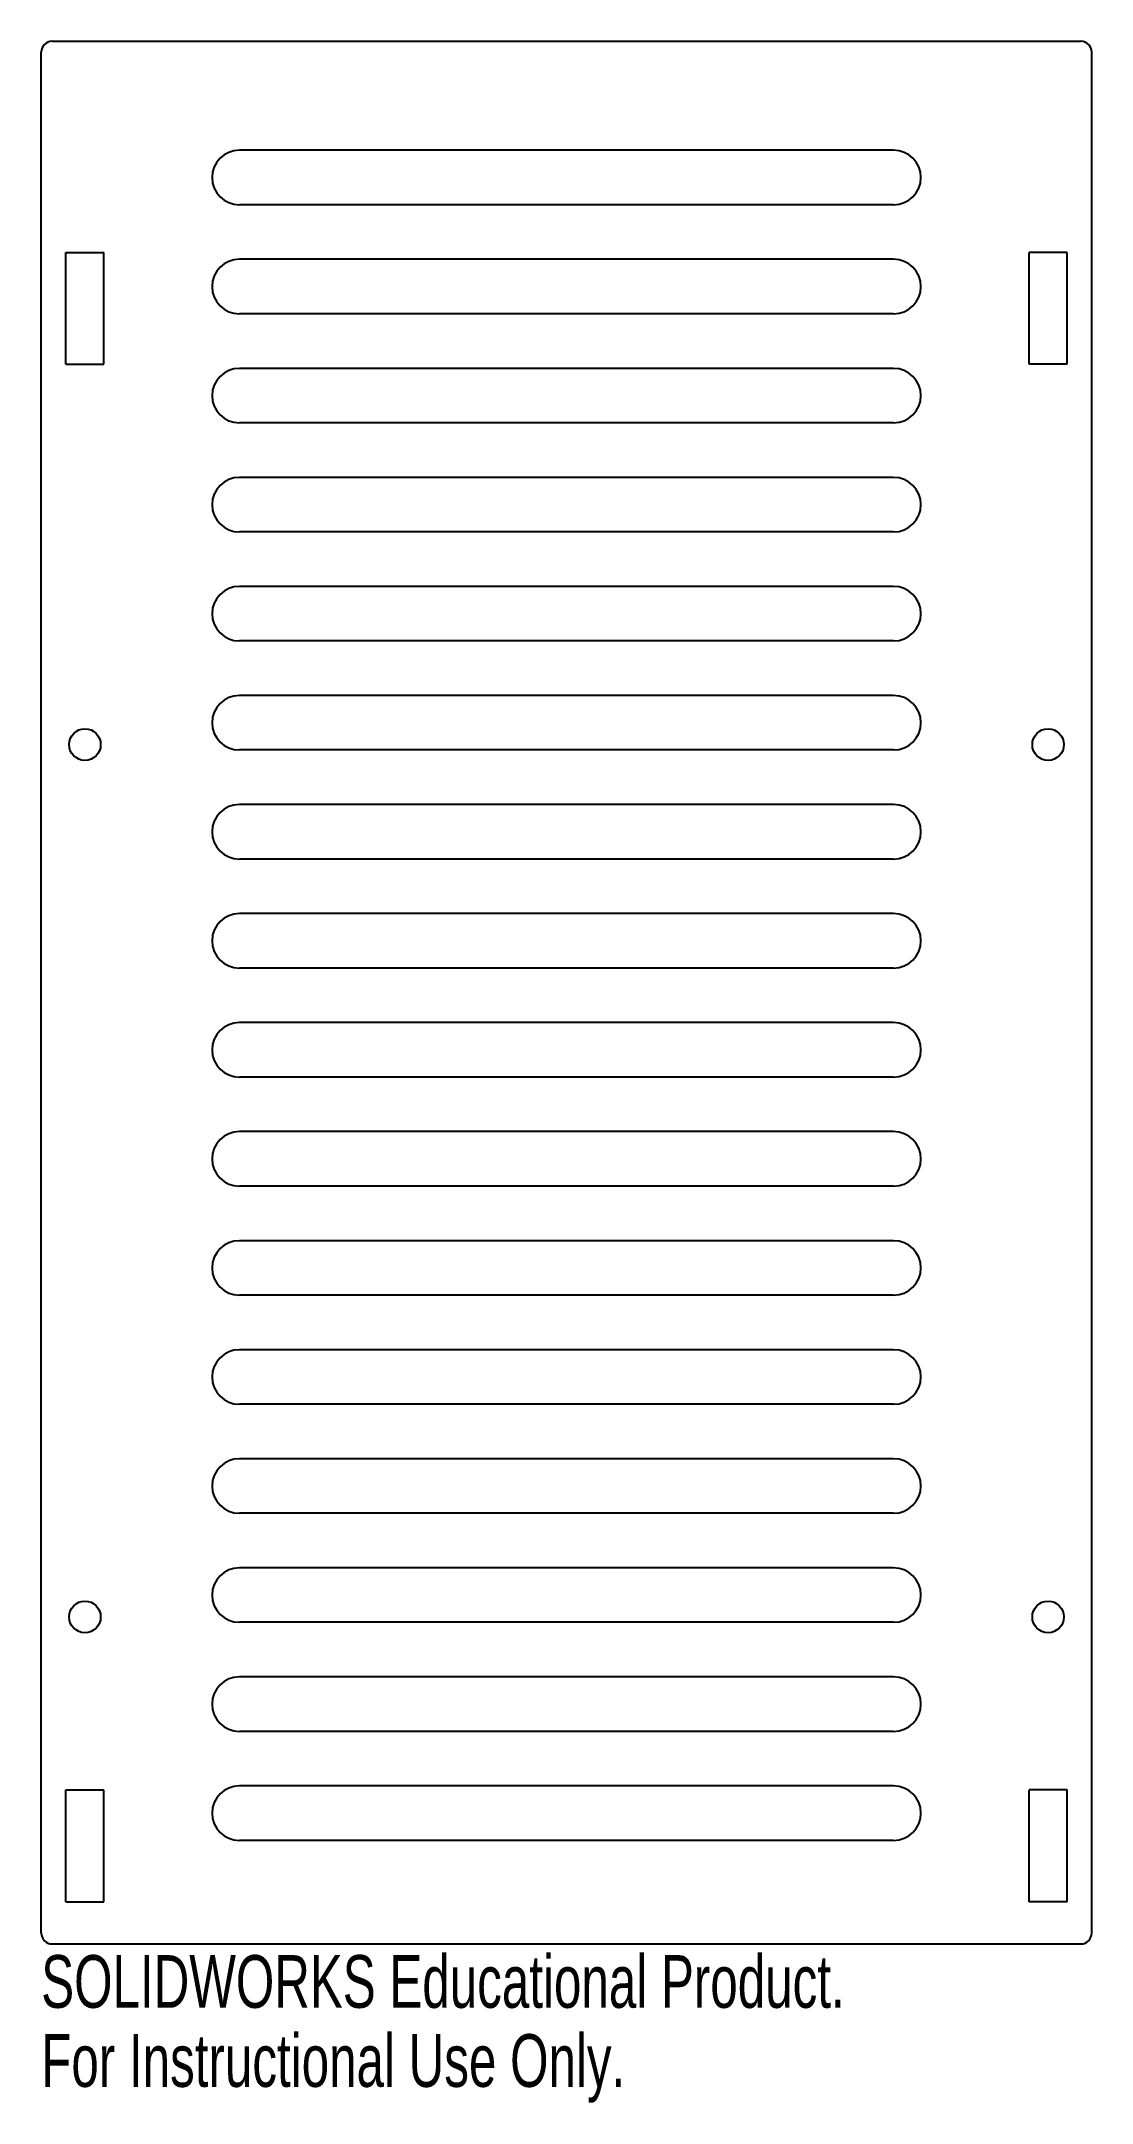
# Model space of a CAD drawing. Header units: millimetres. Extents: x -48 to 48, y -165 to 24.
import ezdxf

# ---------------------------------------------------------------- set-up
doc = ezdxf.new("R2010")
doc.units = ezdxf.units.MM
doc.styles.add('SLDTEXTSTYLE0', font='TXT', dxfattribs={"width": 0.7})

msp = doc.modelspace()

# ---------------------------------------------------------------- linework, layer by layer
at = {"color": 7, "linetype": 'Continuous', "lineweight": 25}
for p, q in [((-48.17, -149), (-48.17, 23.5)), ((-47.17, 24.5), (47.17, 24.5)), ((48.17, -149), (48.17, 23.5)), ((30, 14.5), (-30, 14.5)), ((30, 9.5), (-30, 9.5)), ((-45.91625, -5.125), (-45.91625, 5.125)), ((-45.91625, 5.125), (-42.42375, 5.125)), ((-42.42375, -5.125), (-42.42375, 5.125)), ((30, 4.5), (-30, 4.5)), ((42.42375, -5.125), (42.42375, 5.125)), ((45.91625, 5.125), (42.42375, 5.125)), ((45.91625, -5.125), (45.91625, 5.125)), ((30, -0.5), (-30, -0.5)), ((-45.91625, -5.125), (-42.42375, -5.125)), ((30, -5.5), (-30, -5.5)), ((45.91625, -5.125), (42.42375, -5.125)), ((30, -10.5), (-30, -10.5)), ((30, -15.5), (-30, -15.5)), ((30, -20.5), (-30, -20.5)), ((30, -25.5), (-30, -25.5)), ((30, -30.5), (-30, -30.5)), ((30, -35.5), (-30, -35.5)), ((30, -40.5), (-30, -40.5)), ((30, -45.5), (-30, -45.5)), ((30, -50.5), (-30, -50.5)), ((30, -55.5), (-30, -55.5)), ((30, -60.5), (-30, -60.5)), ((30, -65.5), (-30, -65.5)), ((30, -70.5), (-30, -70.5)), ((30, -75.5), (-30, -75.5)), ((30, -80.5), (-30, -80.5)), ((30, -85.5), (-30, -85.5)), ((30, -90.5), (-30, -90.5)), ((30, -95.5), (-30, -95.5)), ((30, -100.5), (-30, -100.5)), ((30, -105.5), (-30, -105.5)), ((30, -110.5), (-30, -110.5)), ((30, -115.5), (-30, -115.5)), ((30, -120.5), (-30, -120.5)), ((30, -125.5), (-30, -125.5)), ((30, -130.5), (-30, -130.5)), ((-45.91625, -146.125), (-45.91625, -135.875)), ((-45.91625, -135.875), (-42.42375, -135.875)), ((-42.42375, -146.125), (-42.42375, -135.875)), ((30, -135.5), (-30, -135.5)), ((42.42375, -146.125), (42.42375, -135.875)), ((45.91625, -135.875), (42.42375, -135.875)), ((45.91625, -146.125), (45.91625, -135.875)), ((30, -140.5), (-30, -140.5)), ((-45.91625, -146.125), (-42.42375, -146.125)), ((45.91625, -146.125), (42.42375, -146.125)), ((-47.17, -150), (47.17, -150))]:
    msp.add_line(p, q, dxfattribs=at)
for centre in [(-44.17, -40), (44.17, -40), (-44.17, -120), (44.17, -120)]:
    msp.add_circle(centre, 1.45, dxfattribs=at)
for centre, radius, start, end in [((-47.17, 23.5), 1, 90, 180), ((47.17, 23.5), 1, 0, 90), ((-30, 12), 2.5, 90, 270), ((30, 12), 2.5, 270, 90), ((-30, 2), 2.5, 90, 270), ((30, 2), 2.5, 270, 90), ((-30, -8), 2.5, 90, 270), ((30, -8), 2.5, 270, 90), ((-30, -18), 2.5, 90, 270), ((30, -18), 2.5, 270, 90), ((-30, -28), 2.5, 90, 270), ((30, -28), 2.5, 270, 90), ((-30, -38), 2.5, 90, 270), ((30, -38), 2.5, 270, 90), ((-30, -48), 2.5, 90, 270), ((30, -48), 2.5, 270, 90), ((-30, -58), 2.5, 90, 270), ((30, -58), 2.5, 270, 90), ((-30, -68), 2.5, 90, 270), ((30, -68), 2.5, 270, 90), ((-30, -78), 2.5, 90, 270), ((30, -78), 2.5, 270, 90), ((-30, -88), 2.5, 90, 270), ((30, -88), 2.5, 270, 90), ((-30, -98), 2.5, 90, 270), ((30, -98), 2.5, 270, 90), ((-30, -108), 2.5, 90, 270), ((30, -108), 2.5, 270, 90), ((-30, -118), 2.5, 90, 270), ((30, -118), 2.5, 270, 90), ((-30, -128), 2.5, 90, 270), ((30, -128), 2.5, 270, 90), ((-30, -138), 2.5, 90, 270), ((30, -138), 2.5, 270, 90), ((-47.17, -149), 1, 180, 270), ((47.17, -149), 1, 270, 0)]:
    msp.add_arc(centre, radius, start, end, dxfattribs=at)

# ---------------------------------------------------------------- texts
at = {"color": 7, "linetype": 'Continuous', "char_height": 4.83362, "attachment_point": 1, "style": 'SLDTEXTSTYLE0'}
for s, insert in [('SOLIDWORKS Educational Product.', (-48.17, -151.01957)), ('For Instructional Use Only.', (-48.17, -158.27))]:
    msp.add_mtext(s, dxfattribs=dict(at, insert=insert))

doc.saveas('drawing.dxf')
